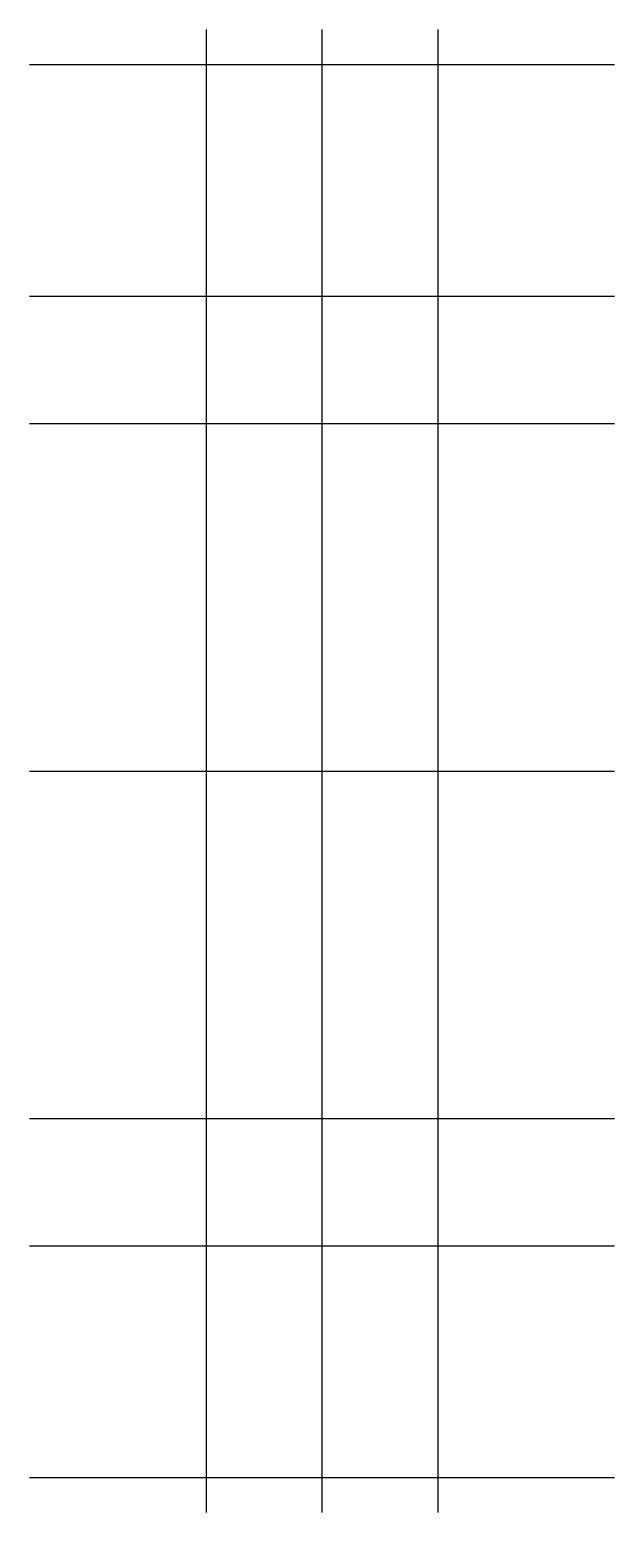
# Model space of a CAD drawing. Extents: x 0 to 50, y 0 to 128.
import ezdxf

# ---------------------------------------------------------------- set-up
doc = ezdxf.new("R2010")
doc.units = 0
doc.header["$MEASUREMENT"] = 0
doc.layers.get('Defpoints').update_dxf_attribs({"linetype": 'CONTINUOUS'})

msp = doc.modelspace()

# ---------------------------------------------------------------- linework, layer by layer
at = {"layer": 'Defpoints'}
for p, q in [((15.25, 128), (15.25, 0)), ((25.25, 128), (25.25, 0)), ((35.25, 128), (35.25, 0)), ((0, 125), (50.5, 125)), ((0, 105), (50.5, 105)), ((0, 94), (50.5, 94)), ((0, 64), (50.5, 64)), ((0, 34), (50.5, 34)), ((0, 23), (50.5, 23)), ((0, 3), (50.5, 3))]:
    msp.add_line(p, q, dxfattribs=at)

doc.saveas('drawing.dxf')
